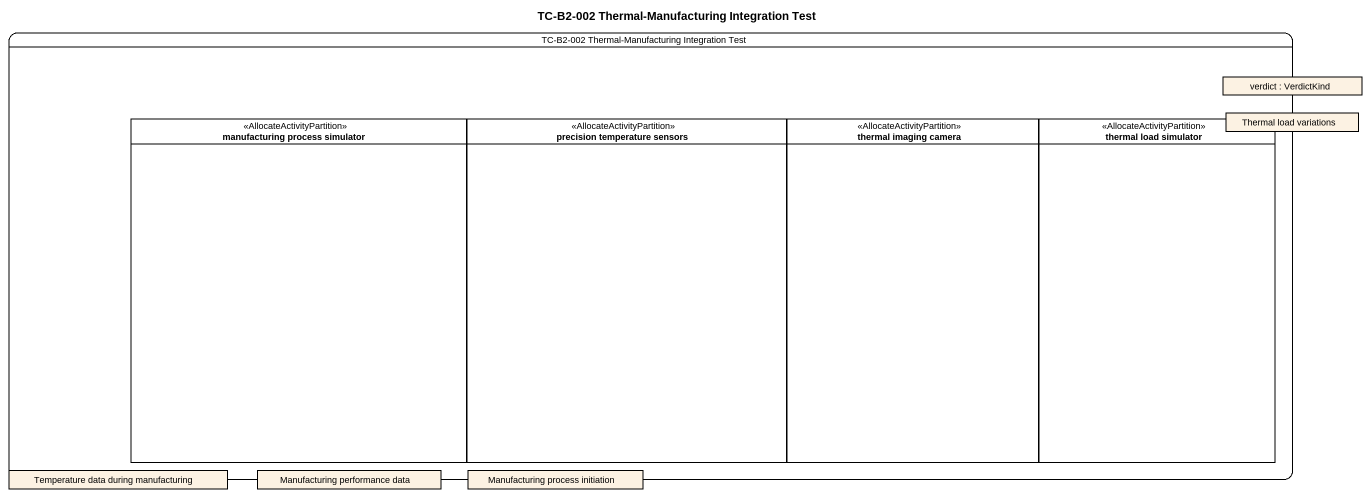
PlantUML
@startuml
title TC-B2-002 Thermal-Manufacturing Integration Test
hide empty description
state "TC-B2-002 Thermal-Manufacturing Integration Test" as TC_B2_002_Thermal {
  state "verdict : VerdictKind" as verdict <<object>>
  state "manufacturing process simulator" as manufacturing_process <<AllocateActivityPartition>>
  state "precision temperature sensors" as precision_temperature <<AllocateActivityPartition>>
  state "thermal imaging camera" as thermal_imaging_camera <<AllocateActivityPartition>>
  state "thermal load simulator" as thermal_load_simulator <<AllocateActivityPartition>>
  state "Thermal load variations" as Thermal_load_variations <<object>>
  state "Temperature data during manufacturing" as Temperature_data_during <<object>>
  state "Manufacturing performance data" as Manufacturing_performance <<object>>
  state "Manufacturing process initiation" as Manufacturing_process <<object>>
}
@enduml
